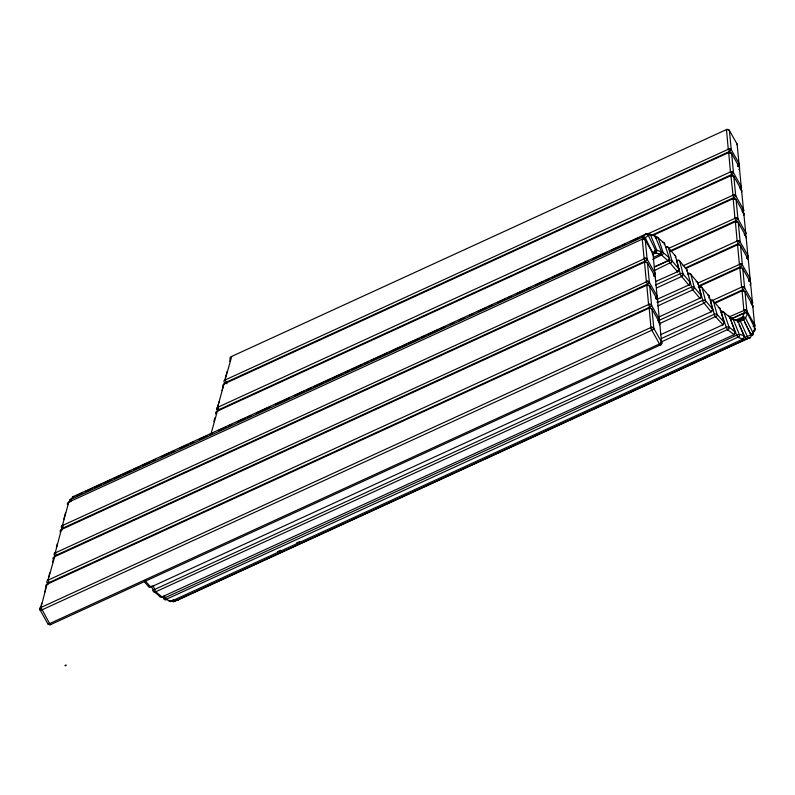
<?xml version="1.0" encoding="UTF-8"?>
<svg xmlns="http://www.w3.org/2000/svg" width="795" height="795" viewBox="0 0 795 795"><rect width="100%" height="100%" fill="white"/><g stroke="black" fill="none" stroke-linecap="round" stroke-linejoin="round"><path stroke-width="1.19" d="M68.777 502.033L62.517 525.097A2.236 1.988 14.7 0 0 61.583 527.751L61.563 527.83A2.236 0.775 -29.5 0 0 63.451 527.84L645.063 261.167A2.236 0.775 -29.5 0 0 647.13 259.339L645.262 240.001A2.236 2.067 -5.5 0 0 642.251 239.156L68.529 502.221A2.236 1.988 14.7 0 0 67.456 504.577M656.571 298.652L656.143 298.791A2.236 2.067 -5.5 0 0 657.087 295.988L649.356 282.305L647.498 263.036A2.236 0.775 -29.5 0 0 646.802 262.738M54.636 556.947L48.127 579.813A2.236 1.988 14.7 0 0 47.193 582.467L47.183 582.546A2.236 0.775 -29.5 0 0 49.071 582.556L649.515 307.238A2.236 0.775 -29.5 0 0 651.582 305.419L649.724 286.071A2.236 2.067 -5.5 0 0 646.713 285.236L54.139 556.937A2.236 1.988 14.7 0 0 53.076 559.292M649.187 308.082L651.045 328.723L659.472 343.957L660.595 344.871A2.236 2.067 -5.5 0 0 661.549 342.059L653.818 328.375L651.95 309.106A2.236 2.067 -5.5 0 0 648.939 308.271L46.955 584.295A2.236 1.988 14.7 0 0 45.792 586.342M654.345 275.617L653.907 275.756A2.236 2.037 5.6 0 0 654.861 273.023L652.993 253.675L645.262 240.001A2.236 0.775 -29.5 0 0 644.308 239.742M656.75 298.463L656.143 298.791A2.236 2.037 5.6 0 0 657.087 296.058L655.229 276.72L647.498 263.036A2.236 2.067 -5.5 0 0 644.487 262.191L61.334 529.579A2.236 1.988 14.7 0 0 60.4 532.223A2.236 0.775 -29.5 0 1 60.758 531.656M47.491 580.41L648.571 304.505A2.236 2.067 -5.5 0 1 651.582 305.34L659.313 319.024A2.236 2.067 -5.5 0 1 658.846 321.518A2.236 2.037 5.6 0 0 659.313 319.103L657.455 299.755L649.724 286.071A2.236 0.775 -29.5 0 0 648.76 285.822M50.095 624.86L660.595 344.871A2.236 2.037 5.6 0 0 661.549 342.138L659.681 322.79L651.95 309.106A2.236 0.775 -29.5 0 0 650.986 308.858M231.673 356.667L225.164 379.543A2.236 1.988 14.7 0 0 224.23 382.196L224.22 382.276A2.236 0.775 -29.5 0 0 226.108 382.286L729.184 151.616A2.236 0.775 -29.5 0 0 731.251 149.788L729.383 130.45A2.236 0.775 -29.5 0 0 728.687 130.151M222.053 390.484L223.057 386.668A2.236 1.988 14.7 0 1 223.991 384.015L728.608 152.64A2.236 2.067 -5.5 0 1 731.619 153.485L739.35 167.169L741.208 186.437A2.236 2.067 -5.5 0 1 740.741 188.922A2.236 2.037 5.6 0 0 741.208 186.507L733.477 172.754L731.619 153.485A2.236 0.775 -29.5 0 0 730.923 153.187M650.757 234.555L652.298 234.992L733.636 197.687A2.236 0.775 -29.5 0 0 735.703 195.868L733.845 176.52A2.236 0.775 -29.5 0 0 733.378 176.222M744.537 235.529L744.716 235.32A2.236 2.037 5.6 0 0 745.67 232.587L737.939 218.834L736.071 199.565A2.236 0.775 -29.5 0 0 735.792 199.287M738.466 166.066L738.028 166.205A2.236 2.037 5.6 0 0 738.982 163.472L737.114 144.124L729.383 130.45A2.236 2.067 -5.5 0 0 726.372 129.605L231.176 356.657A2.236 1.988 14.7 0 0 230.113 359.012M685.141 268.044L738.098 243.767A2.236 0.775 -29.5 0 0 740.165 241.938L738.297 222.6A2.236 2.067 -5.5 0 0 735.286 221.755L670.086 251.657M741.208 186.507L741.208 186.437A2.236 0.775 -29.5 0 1 739.658 188.067M749.606 281.261L749.178 281.4A2.236 2.067 -5.5 0 0 750.122 278.588L742.391 264.904L740.533 245.635A2.236 0.775 -29.5 0 0 739.837 245.337M742.967 211.987A2.236 2.037 5.6 0 0 743.444 209.552L741.576 190.204L733.845 176.52A2.236 2.067 -5.5 0 0 730.834 175.685L216.797 411.373A2.236 1.988 14.7 0 0 215.862 414.026M714.457 302.726L742.55 289.847A2.236 0.775 -29.5 0 0 744.627 288.019L742.759 268.68A2.236 0.775 -29.5 0 0 742.063 268.382M745.154 235.181L744.716 235.32A2.236 2.067 -5.5 0 0 745.67 232.508L743.802 213.239L736.071 199.565A2.236 2.067 -5.5 0 0 733.06 198.72L653.649 235.131M714.934 303.273L741.974 290.871A2.236 2.067 -5.5 0 1 744.985 291.715L752.716 305.399L754.584 324.668A2.236 2.067 -5.5 0 1 754.107 327.152A2.236 2.037 5.6 0 0 754.584 324.738L746.853 310.984L744.985 291.715A2.236 0.775 -29.5 0 0 744.518 291.407M746.893 258.534L746.952 258.355A2.236 2.037 5.6 0 0 747.896 255.622L746.038 236.284L738.297 222.6A2.236 0.775 -29.5 0 0 737.343 222.342M749.784 281.072L749.178 281.4A2.236 2.037 5.6 0 0 750.122 278.667L748.264 259.319L740.533 245.635A2.236 2.067 -5.5 0 0 737.521 244.8L686.194 268.332M712.399 300.5L741.616 287.104A2.236 2.067 -5.5 0 1 744.627 287.939L752.358 301.623A2.236 2.067 -5.5 0 1 751.881 304.117A2.236 2.037 5.6 0 0 752.358 301.703L750.49 282.354L742.759 268.68A2.236 2.067 -5.5 0 0 739.747 267.835L698.258 286.856M754.584 324.738L754.584 324.668A2.236 0.775 -29.5 0 1 753.024 326.298M722.953 324.748L714.794 315.863L710.492 301.047L710.919 299.944M178.04 599.818L173.708 601.626M749.834 337.637L177.235 600.314M55.233 556.709L54.388 555.109A2.236 1.988 14.7 0 1 55.322 552.455L61.414 529.381L62.129 529.967M661.549 342.138A2.236 0.775 -29.5 0 1 659.472 343.957L49.608 623.598A2.236 0.775 -29.5 0 1 47.72 623.588L47.73 623.509A2.236 1.988 14.7 0 0 50.731 624.502L49.608 623.598L40.952 607.469L47.034 584.096L47.75 584.683M655.786 236.88L655.736 237.119A2.236 1.948 -48.8 0 1 658.349 238.122L664.481 243.499L669.241 257.838A2.236 0.964 -18.3 0 1 668.953 258.912M65.25 665.753L65.13 665.415M41.002 606.009L39.989 609.904A2.236 0.775 -29.5 0 0 41.877 609.914L651.741 330.283A2.236 0.775 -29.5 0 0 653.818 328.454A2.236 2.067 -5.5 0 0 650.807 327.54L40.306 607.768M41.251 605.055L41.757 603.147M44.51 592.663L45.017 590.755M45.265 589.801L45.762 587.893M48.445 577.697L48.952 575.789M49.201 574.835L49.697 572.937M52.46 562.443L52.957 560.535M56.395 547.477L57.389 543.671M63.838 519.175L65.588 512.497M213.855 421.658L214.859 417.842M219.042 401.922L217.025 409.634A2.236 0.775 -29.5 0 0 218.913 409.644L731.41 174.652A2.236 0.775 -29.5 0 0 733.477 172.823A2.236 2.067 -5.5 0 0 730.466 171.909L217.333 407.497M225.233 378.38L226.237 374.564M226.486 373.61L226.982 371.702M229.745 361.218L230.242 359.31M210.794 434.557L217.293 411.383M721.462 311.292L721.403 311.501A2.236 1.988 -51.2 0 1 724.046 312.534L729.979 317.304L734.987 331.853A2.236 0.884 -19 0 1 734.968 332.568M678.264 270.707A2.236 1.361 -14.6 0 1 677.787 270.976L677.708 271.91L670.294 263.284L668.913 260.462L654.335 267.14M700.216 297.648L700.137 298.582L692.187 289.122L686.721 269.445L679.705 261.108A2.236 1.699 -40.1 0 0 677.28 260.303L676.754 260.015L676.784 260.899L680.699 275.279L688.907 285.236L688.997 284.302M162.24 596.757L161.882 596.876A2.236 1.988 -51.2 0 1 159.229 595.843L153.296 591.073L151.636 586.223M681.732 275.885L681.484 276.561L656.819 287.87M692.962 289.231L692.713 289.907L657.952 305.846M704.181 302.577L703.933 303.253L659.085 323.823M670.543 262.608L654.593 270.479M715.838 316.45L660.645 342.287M655.338 237.178L656.094 236.831M662.026 254.698L652.784 259.399M746.177 325.284L751.752 335.649L753.024 333.433M753.362 332.698L753.7 331.962M728.011 329.359L155.144 592.027M730.198 318.298L730.834 317.99M73.438 496.537L646.027 234.008M746.763 313.647L747.519 313.578L755.011 328.375A2.236 2.137 24.6 0 1 754.038 331.237L754.346 330.75M738.446 336.951L165.579 599.619M655.885 252.572L653.331 254.052M62.03 525.733L644.705 258.564M54.835 553.091L646.931 281.599M47.65 580.449L48.127 579.813L49.071 582.556M40.456 607.807L40.933 607.171A2.236 1.988 14.7 0 0 39.998 609.825L47.72 623.588M224.687 380.179L728.826 149.013M217.492 407.537L224.011 383.896L224.627 384.194M688.818 273.232L687.973 273.361L688.013 274.245A2.236 1.361 -14.5 0 1 690.925 274.454L697.94 282.791L701.26 295.631A2.236 1.361 -14.5 0 1 700.703 297.38M700.047 286.578L699.153 287.184L703.148 301.971L710.949 311.6L711.525 311.401M741.785 318.487L737.452 319.988L737.69 321.667M150.295 587.316L723.152 324.648M670.821 262.668L670.294 263.284A2.236 1.699 -40.2 0 0 671.825 260.661L668.486 247.792A2.236 1.699 -40.2 0 0 666.588 246.808M682.011 275.945L681.484 276.561A2.236 1.699 -40.1 0 0 683.024 273.947L679.705 261.108A2.236 1.361 -14.5 0 0 676.784 260.899M693.24 289.3L692.713 289.907A2.236 1.699 -40.1 0 0 694.244 287.293L690.925 274.454A2.236 1.699 -40.1 0 0 688.51 273.649L688.5 273.251M704.469 302.647L703.933 303.253A2.236 1.699 -40.1 0 0 705.473 300.639L702.154 287.8A2.236 1.699 -40.1 0 0 700.783 286.766M716.106 316.499L715.58 317.106A2.236 1.769 -41.8 0 0 717.07 314.422L713.383 301.166A2.236 1.769 -41.8 0 0 711.436 300.122M662.285 254.708L661.758 255.284L668.078 260.78L668.207 259.935M728.27 329.368L727.743 329.925L726.282 327.351L721.135 312.326L721.771 311.233M654.047 253.734L655.07 252.75M746.575 338.958L173.916 601.537M754.038 331.237L754.564 330.68M661.202 251.757L656.72 250.077L654.663 250.584M61.881 525.694L62.517 525.097L63.451 527.84M224.528 380.139L225.164 379.543L226.963 383.806M54.686 553.052L55.322 552.455L56.256 555.198L647.289 284.203A2.236 0.775 -29.5 0 0 649.356 282.374A2.236 2.037 5.6 0 0 646.345 281.46L644.506 262.072L645.123 262.37M738.684 336.901L737.949 337.279L736.915 335.689L730.198 318.576M656.123 252.522L655.577 253.019L654.623 251.856M750.112 337.646L745.879 339.127L739.072 324.748M70.208 499.787L73.836 496.458M73.16 496.676L73.528 496.388A2.236 2.166 43.6 0 0 72.295 498.177M746.793 338.869L746.237 339.316A2.236 2.176 69.4 0 0 747.29 336.374L740.354 321.12A2.236 2.176 69.4 0 0 737.452 319.988L737.939 319.948M70.089 499.807L642.559 237.099L646.146 233.978M750.321 337.547L749.725 337.994A2.236 2.176 69.4 0 0 750.778 335.053L743.852 319.799A2.236 2.176 69.4 0 0 740.95 318.676L736.458 320.733M740.264 189.24L740.87 188.912M744.716 235.32L745.322 234.992M658.369 321.836L658.976 321.508M747.38 258.216L746.952 258.355A2.236 2.067 -5.5 0 0 747.896 255.553L740.165 241.869A2.236 2.067 -5.5 0 0 737.154 241.024L683.074 265.818M751.404 304.435L752.01 304.107M737.571 321.657L737.999 321.001A2.236 2.127 -70.1 0 0 735.206 319.878L736.061 319.749M743.673 336.861C745.978 335.43 738.148 333.572 736.687 335.152L163.551 598.466A2.236 2.127 -70.1 0 0 166.344 599.589L171.144 601.328L171.293 600.513M161.504 597.144L734.371 334.476M654.653 236.721L655.11 236.115A2.236 2.137 -74.4 0 0 652.298 234.992L653.142 234.853M754.256 328.315L755.021 328.255L753.004 332.757A2.236 2.137 24.6 0 1 752.02 335.619L752.607 335.242M652.317 253.545L655.547 250.266L648.263 235.3L647.587 235.419M150.017 587.267L151.12 587.127L151.04 586.173M660.834 253.963L653.47 257.401M738.644 165.877L738.028 166.205A2.236 2.067 -5.5 0 0 738.982 163.392L731.251 149.718A2.236 2.067 -5.5 0 0 728.24 148.874L726.451 129.406L727.177 129.992M654.524 275.428L653.907 275.756A2.236 2.067 -5.5 0 0 654.861 272.943L647.13 259.259A2.236 2.067 -5.5 0 0 644.119 258.425L642.251 239.156L642.748 239.166M746.952 258.355L747.558 258.027M661.202 344.543L661.033 344.732M743.583 338.809L170.716 601.477M660.635 254.092L655.577 253.019A2.236 2.137 -74.4 0 0 656.72 250.077L650.489 234.823A2.236 2.137 -74.4 0 0 647.677 233.7L647.895 235.559L650.489 234.823L655.11 236.115L661.341 251.369A2.236 2.137 -74.4 0 1 660.198 254.311L660.307 253.446M643.692 239.245L648.293 235.231A2.236 2.166 43.6 0 0 645.311 234.207L645.858 234.525M743.603 319.948L737.909 322.204M750.758 334.248L753.004 332.757L745.511 318.089A2.236 2.137 24.6 0 0 742.53 317.036L735.802 320.127M730.585 319.938L733.209 319.262L739.31 334.476A2.236 2.127 -70.1 0 1 738.138 337.408L742.937 339.147A2.236 2.127 -70.1 0 0 744.1 336.215L737.999 321.001L733.209 319.262A2.236 2.127 -70.1 0 0 730.416 318.139L730.535 318.079M750.192 335.361L750.838 335.043L744.845 337.458M75.883 495.871L82.61 492.791M84.856 491.757L92.697 488.16M94.943 487.136L101.671 484.046M103.907 483.022L111.757 479.425M114.003 478.391L120.731 475.311M122.967 474.287L130.817 470.68M133.063 469.656L139.791 466.576M142.027 465.542L149.877 461.945M152.123 460.921L155.482 459.371M161.087 456.807L168.938 453.21M171.183 452.176L174.542 450.636M180.147 448.062L187.998 444.465M190.244 443.441L193.602 441.901M199.207 439.327L207.058 435.73M209.304 434.696L212.662 433.156M218.267 430.582L226.118 426.985M228.364 425.961L231.723 424.421M237.327 421.847L245.178 418.25M247.424 417.216L250.783 415.676M256.387 413.112L269.843 406.941M275.448 404.367L288.903 398.196M294.508 395.632L304.594 391.001M306.84 389.977L311.322 387.92M313.568 386.887L323.654 382.266M325.9 381.232L330.382 379.175M332.628 378.152L342.715 373.521M344.96 372.497L349.442 370.44M351.688 369.407L361.775 364.786M364.021 363.752L368.502 361.705M370.748 360.672L380.835 356.041M383.081 355.017L387.562 352.96M389.808 351.937L399.895 347.306M402.141 346.282L406.623 344.225M408.868 343.192L418.955 338.571M421.201 337.537L425.683 335.48M427.929 334.457L438.015 329.826M440.261 328.802L444.743 326.745M450.348 324.171L453.716 322.631M459.321 320.057L463.803 318M469.408 315.436L472.777 313.896M478.381 311.322L486.232 307.725M488.468 306.691L491.837 305.151M497.441 302.587L505.282 298.98M507.528 297.956L510.897 296.416M516.502 293.842L524.342 290.245M526.588 289.221L529.957 287.671M535.562 285.107L543.402 281.51M545.648 280.476L549.017 278.936M554.622 276.362L562.462 272.764M564.708 271.741L568.067 270.191M573.682 267.627L581.523 264.029M583.769 262.996L587.127 261.456M592.742 258.882L600.583 255.284M602.829 254.261L606.188 252.721M611.802 250.147L619.643 246.549M623.012 245.009L625.248 243.976M630.852 241.412L638.703 237.804M642.072 236.264L644.308 235.24M220.821 429.658L223.047 428.634M392.561 350.913L394.787 349.889M411.522 342.218L413.748 341.194M428.247 334.546L431.596 333.016M459.47 320.226L462.819 318.696M536.416 284.948L538.652 283.924M553.151 277.276L556.49 275.746M633.446 240.458L635.672 239.434M646.822 234.326L733.288 195.093M668.784 248.308L735.514 218.128M669.728 251.051L735.862 220.732A2.236 0.775 -29.5 0 0 737.939 218.903A2.236 2.037 5.6 0 0 734.928 217.989L733.139 198.521L733.865 199.108M654.434 266.832L668.595 260.462M655.994 281.351L678.056 271.512M655.438 285.047L680.103 273.738A2.236 1.361 -14.5 0 1 683.024 273.947L690.04 282.285A2.236 1.361 -14.5 0 1 689.474 284.034M657.107 299.298L689.255 284.829M698.01 283.04L739.976 264.208M657.694 302.507L691.332 287.084A2.236 1.361 -14.5 0 1 694.244 287.293L701.26 295.631A2.236 1.699 -40.1 0 1 699.729 298.254L658.24 317.275M698.944 285.773L740.324 266.802A2.236 0.775 -29.5 0 0 742.391 264.983A2.236 2.067 -5.5 0 0 739.38 264.069L737.541 244.671L738.158 244.979M658.836 320.484L702.561 300.43A2.236 1.361 -14.5 0 1 705.473 300.639L712.489 308.977A2.236 1.361 -14.5 0 1 711.923 310.726M660.496 334.735L711.704 311.521M661.48 338.471L714.178 314.313A2.236 1.272 -15.5 0 1 717.07 314.422L723.897 322.074A2.236 1.272 -15.5 0 1 723.698 323.406M729.164 316.867L744.428 310.279M732.205 318.308L745.223 312.395M732.364 318.576L744.776 312.882A2.236 0.775 -29.5 0 0 746.853 311.054A2.236 2.037 5.6 0 0 743.842 310.139L742.053 290.682L742.778 291.258M277.316 551.829L280.685 550.279M296.376 543.084L299.745 541.544M743.395 338.938L742.937 339.147L743.087 338.332M161.246 597.144L161.882 596.876L155.462 591.53L153.097 585.488M654.851 250.455L655.547 250.266A2.236 2.166 43.6 0 1 654.504 253.257M649.217 234.127L648.104 233.561M745.352 312.395L744.537 312.654L742.53 317.036L743.255 319.58L745.511 318.089L747.519 313.697A2.236 2.137 24.6 0 0 744.537 312.654L745.024 312.813M170.478 601.527L171.144 601.328A2.236 2.127 -70.1 0 1 168.629 600.702M741.675 318.537L740.95 318.676L741.546 319.153M734.192 334.645L727.743 329.925A2.236 1.988 -51.2 0 0 729.055 327.083L724.046 312.534A2.236 0.884 -19 0 0 721.274 312.803M700.484 298.175L699.729 298.254L700.316 298.383M177.454 600.215L177.931 600.175A2.236 2.176 69.4 0 1 176.261 600.225M668.426 260.631L667.889 260.661A2.236 1.948 -48.8 0 0 669.241 257.838L663.1 252.462L658.349 238.122A2.236 0.964 -18.3 0 0 655.547 238.321L655.418 237.844M735.981 319.848L735.405 320.007M643.076 237.109L642.499 237.268L642.926 238.957M743.067 317.106L742.798 317.265M722.983 324.847L722.407 324.748A2.236 1.769 -41.8 0 0 723.897 322.074L720.21 308.808L713.383 301.166A2.236 1.272 -15.5 0 0 710.492 301.047M165.767 599.49L166.344 599.589L164.217 595.644M65.369 665.763L65.399 665.206M677.887 271.711L677.3 271.582A2.236 1.699 -40.2 0 0 678.831 268.968L675.492 256.099L668.486 247.792A2.236 1.361 -14.6 0 0 665.574 247.593L665.832 246.758M689.086 285.037L688.5 284.908A2.236 1.699 -40.1 0 0 690.04 282.285M711.535 311.729L710.949 311.6A2.236 1.699 -40.1 0 0 712.489 308.977L709.17 296.137L702.154 287.8A2.236 1.361 -14.5 0 0 699.242 287.591M729.403 153.028L728.687 152.451L730.466 171.909L731.062 172.048M736.091 222.143L735.365 221.567L737.154 241.024L737.74 241.163M740.543 268.223L739.827 267.637L741.616 287.104L742.202 287.243M647.508 285.624L646.792 285.037L648.571 304.505L649.167 304.644M651.145 327.868L651.393 327.679M730.416 318.139L731.211 318.427M732.811 319.014L733.606 319.302M164.356 598.754L162.876 596.777M165.151 599.052L165.956 599.341M155.323 591.868L155.949 592.106A2.236 1.988 -51.2 0 1 153.296 591.073A2.236 0.884 -19 0 1 154.488 589.532L726.282 327.351A2.236 0.884 -19 0 1 729.055 327.083L734.987 331.853A2.236 1.988 -51.2 0 1 733.676 334.705L734.024 334.278M642.797 237.258L642.559 237.099A2.236 2.166 43.6 0 1 645.51 238.202L652.765 253.237A2.236 2.166 43.6 0 1 652.953 253.784M66.233 665.425L66.045 664.998M730.039 153.137L728.578 149.202M732.265 176.172L730.804 172.237M731.629 176.073L730.913 175.486L733.03 195.282M736.726 222.252L735.266 218.317M738.098 243.767L737.492 241.352M740.324 266.802L739.718 264.397M743.414 291.368L741.944 287.432M744.776 312.882L744.18 310.467M645.063 261.167L644.457 258.753M647.289 284.203L646.683 281.788M649.515 307.238L648.909 304.833M144.929 580.559L150.623 586.929A2.236 1.769 -41.8 0 1 148.148 586.064L144.73 582.238M734.5 199.207L732.692 194.954A2.236 2.067 -5.5 0 1 735.713 195.789L743.444 209.473A2.236 2.067 -5.5 0 1 742.967 211.967M217.88 411.154L217.035 409.554A2.236 1.988 14.7 0 1 217.969 406.901L218.913 409.644M61.583 527.751L62.417 529.351M47.193 582.467L48.038 584.067M744.508 322.025L745.76 324.469M173.052 599.629L174.443 601.487A2.236 2.176 69.4 0 1 171.839 600.861M660.496 253.178L661.758 255.284A2.236 1.948 -48.8 0 0 663.1 252.462A2.236 0.964 -18.3 0 0 660.844 252.442M71.133 501.138L70.765 499.28A2.236 2.166 43.6 0 0 69.761 502.192M699.729 286.597L699.729 286.995A2.236 1.699 -40.1 0 1 700.256 286.816M664.203 244.572A2.236 0.964 -18.3 0 0 664.481 243.499A2.236 1.948 -48.8 0 0 662.404 242.326M745.67 232.587A2.236 0.775 -29.5 0 1 744.11 234.147M734.928 217.989A2.236 2.067 -5.5 0 1 737.939 218.834M742.848 212.99A2.236 0.775 -29.5 0 1 743.802 213.239A2.236 2.067 -5.5 0 1 743.703 215.316M743.842 310.139A2.236 2.067 -5.5 0 1 746.853 310.984M751.762 305.141A2.236 0.775 -29.5 0 1 752.716 305.399A2.236 2.067 -5.5 0 1 752.627 307.466M697.762 284.213A2.236 1.361 -14.5 0 0 697.94 282.791A2.236 1.699 -40.1 0 0 696.052 281.808M738.982 163.472A2.236 0.775 -29.5 0 1 737.432 165.032M728.24 148.874A2.236 2.037 5.6 0 1 731.251 149.788M736.548 143.825A2.236 0.775 -29.5 0 1 737.114 144.124A2.236 2.067 -5.5 0 1 737.372 145.167M650.807 327.54A2.236 2.037 5.6 0 1 653.818 328.454M658.717 322.541A2.236 0.775 -29.5 0 1 659.681 322.79A2.236 2.067 -5.5 0 1 659.582 324.867M46.378 586.372A2.236 0.775 -29.5 0 1 46.587 586.163M747.896 255.622A2.236 0.775 -29.5 0 1 746.346 257.183M737.154 241.024A2.236 2.037 5.6 0 1 740.165 241.938M745.462 235.976A2.236 0.775 -29.5 0 1 746.038 236.284A2.236 2.067 -5.5 0 1 746.187 237.864M729.671 318.308A2.236 0.884 -19 0 0 729.979 317.304A2.236 1.988 -51.2 0 0 728.409 316.082M160.371 596.031A2.236 0.884 -19 0 1 159.229 595.843M654.861 273.023A2.236 0.775 -29.5 0 1 653.301 274.583M644.119 258.425A2.236 2.037 5.6 0 1 647.13 259.339M652.417 253.376A2.236 0.775 -29.5 0 1 652.993 253.675A2.236 2.067 -5.5 0 1 653.142 255.255M67.784 504.507A2.236 0.775 -29.5 0 1 67.953 504.298M686.542 270.866A2.236 1.361 -14.5 0 0 686.721 269.445A2.236 1.699 -40.1 0 0 685.827 268.501M730.466 171.909A2.236 2.037 5.6 0 1 733.477 172.823M739.072 166.89A2.236 0.775 -29.5 0 1 739.35 167.169A2.236 2.067 -5.5 0 1 738.873 169.653M750.122 278.667A2.236 0.775 -29.5 0 1 748.572 280.218M739.38 264.069A2.236 2.037 5.6 0 1 742.391 264.983M747.688 259.011A2.236 0.775 -29.5 0 1 748.264 259.319A2.236 2.067 -5.5 0 1 748.512 260.363M718.273 307.774A2.236 1.769 -41.8 0 1 720.21 308.808A2.236 1.272 -15.5 0 1 720.012 310.149M149.927 586.491A2.236 1.272 -15.5 0 1 148.446 586.303M657.087 296.058A2.236 0.775 -29.5 0 1 655.537 297.618M646.345 281.46A2.236 2.067 -5.5 0 1 649.356 282.305M56.256 555.198A2.236 0.775 -29.5 0 1 54.368 555.188M654.653 276.412A2.236 0.775 -29.5 0 1 655.229 276.72A2.236 2.067 -5.5 0 1 655.478 277.763M675.313 257.51A2.236 1.361 -14.6 0 0 675.492 256.099A2.236 1.699 -40.2 0 0 674.597 255.155M668.913 260.462A2.236 1.361 -14.6 0 1 671.825 260.661L678.831 268.968A2.236 1.361 -14.6 0 1 678.652 270.38M743.444 209.552A2.236 0.775 -29.5 0 1 741.884 211.102M732.692 194.954A2.236 2.037 5.6 0 1 735.703 195.868M740.612 189.955A2.236 0.775 -29.5 0 1 741.576 190.204A2.236 2.067 -5.5 0 1 741.477 192.281M210.307 434.537A2.236 1.988 14.7 0 1 210.784 434.259M752.358 301.703A2.236 0.775 -29.5 0 1 750.798 303.263M741.616 287.104A2.236 2.037 5.6 0 1 744.627 288.019M750.212 282.076A2.236 0.775 -29.5 0 1 750.49 282.354A2.236 2.067 -5.5 0 1 750.023 284.849M708.603 297.887A2.236 1.361 -14.5 0 0 709.17 296.137A2.236 1.699 -40.1 0 0 707.798 295.114M659.313 319.103A2.236 0.775 -29.5 0 1 657.763 320.653M648.571 304.505A2.236 2.037 5.6 0 1 651.582 305.419M657.177 299.477A2.236 0.775 -29.5 0 1 657.455 299.755A2.236 2.067 -5.5 0 1 656.978 302.249M53.404 559.223A2.236 0.775 -29.5 0 1 53.573 559.014M738.714 165.698L738.028 166.205L738.714 165.698M654.593 275.249L653.907 275.756L654.593 275.249M656.819 298.284L656.143 298.791L656.819 298.294M749.854 280.883L749.178 281.4L749.854 280.893"/></g></svg>
